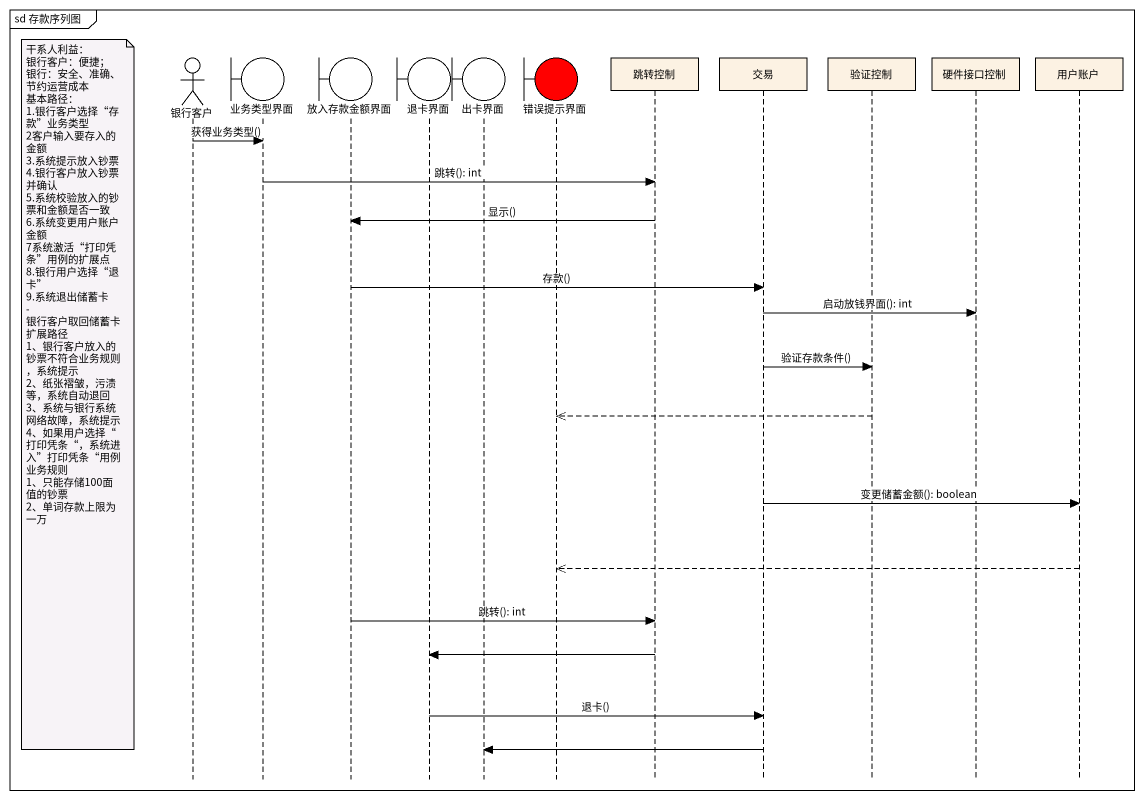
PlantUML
@startuml
mainframe sd 存款序列图
hide footbox
actor 银行客户
boundary 业务类型界面
boundary 放入存款金额界面
boundary 退卡界面
boundary 出卡界面
boundary 错误提示界面 #FF0000
participant 跳转控制
participant 交易
participant 验证控制
participant 硬件接口控制
participant 用户账户

银行客户 -> 业务类型界面 : 获得业务类型()
业务类型界面 -> 跳转控制 : 跳转(): int
跳转控制 -> 放入存款金额界面 : 显示()
放入存款金额界面 -> 交易 : 存款()
交易 -> 硬件接口控制 : 启动放钱界面(): int
交易 -> 验证控制 : 验证存款条件()
note left of 银行客户
  干系人利益：
  银行客户：便捷；
  银行：安全、准确、节约运营成本
  基本路径：
  1.银行客户选择“存款”业务类型
  2客户输入要存入的金额
  3.系统提示放入钞票
  4.银行客户放入钞票并确认
  5.系统校验放入的钞票和金额是否一致
  6.系统变更用户账户金额
  7系统激活“打印凭条”用例的扩展点
  8.银行用户选择“退卡”
  9.系统退出储蓄卡
  - 银行客户取回储蓄卡
  扩展路径
  1、银行客户放入的钞票不符合业务规则，系统提示
  2、纸张褶皱，污渍等，系统自动退回
  3、系统与银行系统网络故障，系统提示
  4、如果用户选择“打印凭条“，系统进入”打印凭条“用例
  业务规则
  1、只能存储100面值的钞票
  2、单词存款上限为一万
end note
验证控制 -->> 错误提示界面
交易 -> 用户账户 : 变更储蓄金额(): boolean
用户账户 -->> 错误提示界面
放入存款金额界面 -> 跳转控制 : 跳转(): int
跳转控制 -> 退卡界面
退卡界面 -> 交易 : 退卡()
交易 -> 出卡界面
@enduml
